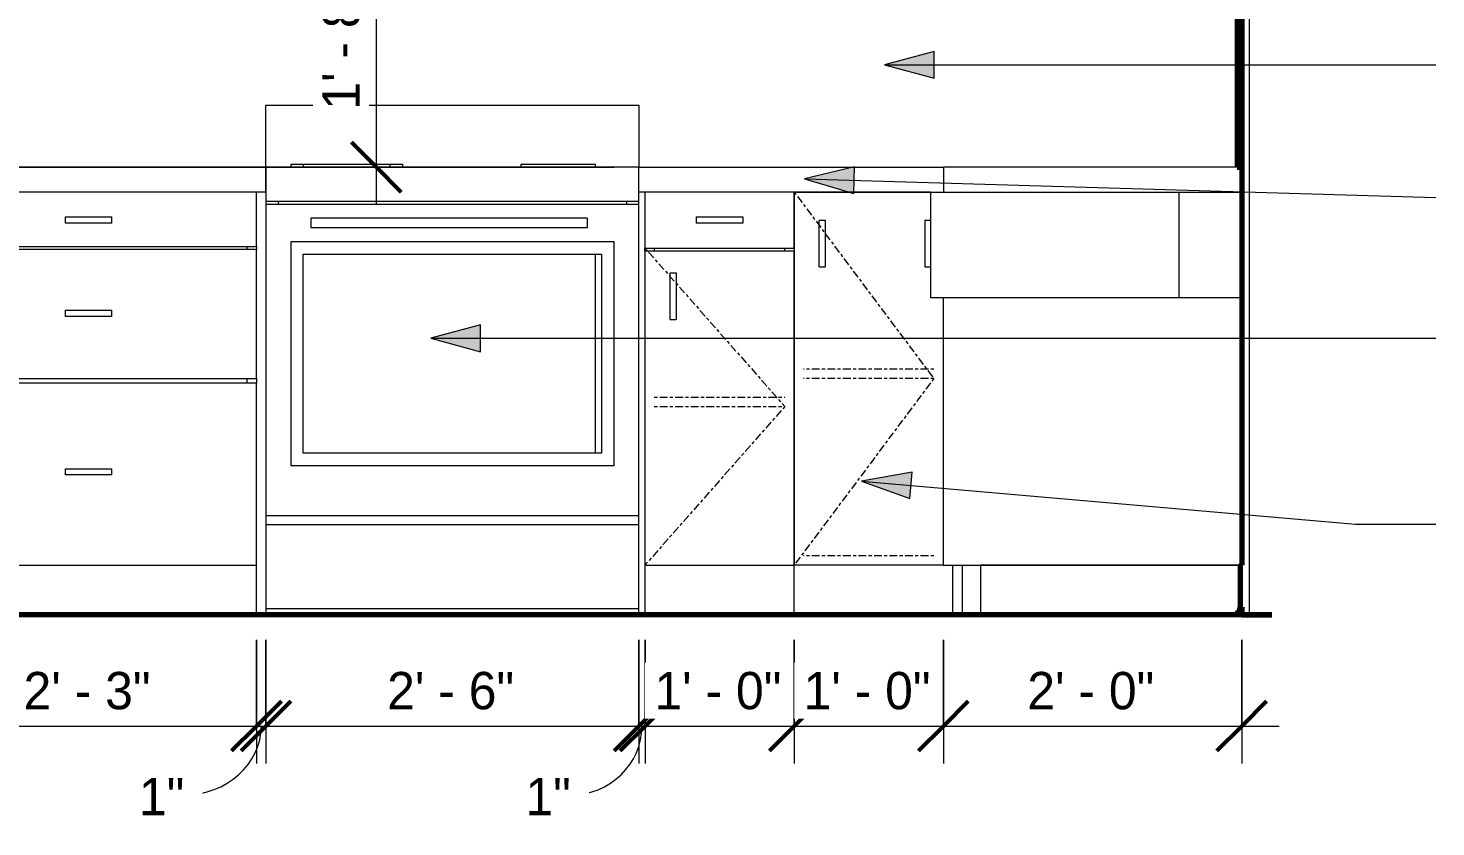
# Model space of a CAD drawing. Header units: inches. Extents: x -2718 to -922, y 119 to 10852.
# Drawn here: x -1870.6 to -1757.4, y 119 to 183.2 of the extents above; entities that cross this region are included whole.
import ezdxf

# ---------------------------------------------------------------- set-up
doc = ezdxf.new("R2010")
doc.units = ezdxf.units.IN
doc.header["$MEASUREMENT"] = 0
doc.linetypes.add('Center', pattern=[1.25, 0.25, -0.1875, 0.625, -0.1875])
for name, color, linetype, lineweight in [('0-4', 130, 'Continuous', 5), ('A-ANNO-DIMS', 211, 'Continuous', 9), ('A-ANNO-DIMS-32', 211, 'Continuous', 9), ('A-FLOR-2', 10, 'Continuous', 70), ('A-WALL', 113, 'Continuous', 18), ('A-WALL-3', 113, 'Continuous', 70), ('A-WALL-4', 113, 'Continuous', 9), ('G-ANNO-TEXT', 231, 'Continuous', 9), ('P-SANR-FIXT', 6, 'Continuous', 9), ('Q-CASE', 31, 'Continuous', 9), ('Q-CASE-2', 31, 'Center', 9), ('Q-SPCQ', 91, 'Continuous', 9)]:
    doc.layers.add(name, color=color, linetype=linetype, lineweight=lineweight)
doc.styles.add('Century Gothic', font='ufonts.com_century-gothic.ttf', dxfattribs={"height": 3})
doc.dimstyles.new('OD_1__HACK_2', dxfattribs={"dimscale": 12, "dimtxt": 3.132505, "dimasz": 0.333333, "dimexe": 0.25, "dimexo": 0.166667, "dimgap": 0.041667, "dimtad": 1, "dimdec": 0, "dimzin": 3, "dimdsep": 46, "dimlunit": 4, "dimtxsty": 'Century Gothic', "dimblk1": 'OBLIQUE', "dimblk2": 'OBLIQUE', "dimsah": 1, "dimcen": 0.09, "dimdle": 0.25, "dimazin": 0, "dimtfac": 1, "dimtdec": 4, "dimtix": 1, "dimtmove": 0, "dimatfit": 3, "dimfxl": 1, "dimtvp": 1, "dimtfill": 1, "dimfrac": 2, "dimtolj": 1, "dimtzin": 0, "dimarcsym": 2})
doc.dimstyles.new('OD_1__HACK_2_1', dxfattribs={"dimscale": 12, "dimtxt": 3.132505, "dimasz": 0.333333, "dimexe": 0.25, "dimexo": 0.166667, "dimgap": 0.041667, "dimtad": 1, "dimdec": 0, "dimzin": 3, "dimdsep": 46, "dimlunit": 4, "dimtxsty": 'Century Gothic', "dimblk1": 'OBLIQUE', "dimblk2": 'OBLIQUE', "dimsah": 1, "dimcen": 0.09, "dimdle": 0.25, "dimazin": 0, "dimtfac": 1, "dimtdec": 4, "dimtix": 1, "dimtmove": 1, "dimatfit": 3, "dimfxl": 1, "dimtvp": 1, "dimtfill": 1, "dimfrac": 2, "dimtolj": 1, "dimtzin": 0, "dimarcsym": 2})

# ---------------------------------------------------------------- blocks, each defined once
blk = doc.blocks.new('CTR - 1st Phase - Shell_rvt-3-2ND _ 3RD FLOOR - STUDIO A - ADA TYPE B - KITCHEN BACK WALL')
at = {"layer": 'A-FLOR-2'}
blk.add_line((-10649.13, 136), (-10842.51, 136), dxfattribs=at)
blk = doc.blocks.new('Basic Wall _ INT - W4BØF - _5_8 GYP - 2X4 WOOD_BATT_ - 5_8 GYP_ - ___-2692935-2ND _ 3RD FLOOR - STUDIO A - ADA TYPE B - KITCHEN BACK WALL')
at = {"layer": 'A-WALL'}
blk.add_line((-10651.55, 136.61), (-10651.55, 140), dxfattribs=at)
at = {"layer": 'A-WALL-3'}
for p, q in [((-10651.67, 139.92), (-10651.67, 136.61)), ((-10651.55, 140), (-10651.59, 140)), ((-10651.96, 136.11), (-10651.9, 136))]:
    blk.add_line(p, q, dxfattribs=at)
for centre, radius, start, end in [((-10651.59, 139.92), 0.0822, 90, 180), ((-10652.25, 136.61), 0.577, 300, 0), ((-10652.25, 136.61), 0.702, 300, 0)]:
    blk.add_arc(centre, radius, start, end, dxfattribs=at)
blk = doc.blocks.new('Base Cabinet 3 Drawer 230 - Base Cabinet 3 Drawer 230 27_-2571739-2ND _ 3RD FLOOR - STUDIO A - ADA TYPE B - KITCHEN BACK WALL')
at = {"layer": 'Q-CASE'}
for p, q in [((-10730.8, 170), (-10757.8, 170)), ((-10757.8, 170), (-10757.8, 165.63)), ((-10730.8, 165.63), (-10730.8, 170)), ((-10746.18, 168), (-10742.43, 168)), ((-10746.18, 167.5), (-10746.18, 168)), ((-10742.43, 167.5), (-10742.43, 168)), ((-10742.43, 167.5), (-10746.18, 167.5)), ((-10757.8, 165.63), (-10730.8, 165.63)), ((-10757.8, 165.38), (-10757.8, 165.63)), ((-10730.8, 165.38), (-10757.8, 165.38)), ((-10757.8, 165.38), (-10757.8, 155)), ((-10757.05, 165.63), (-10757.05, 165.38)), ((-10731.55, 165.38), (-10731.55, 165.63)), ((-10730.8, 165.63), (-10730.8, 165.38)), ((-10730.8, 155), (-10730.8, 165.38)), ((-10746.18, 160.5), (-10742.43, 160.5)), ((-10746.18, 160), (-10746.18, 160.5)), ((-10742.43, 160), (-10746.18, 160)), ((-10742.43, 160), (-10742.43, 160.5)), ((-10757.8, 155), (-10730.8, 155)), ((-10757.8, 154.62), (-10757.8, 155)), ((-10730.8, 154.62), (-10757.8, 154.62)), ((-10757.8, 154.62), (-10757.8, 140)), ((-10757.05, 155), (-10757.05, 154.62)), ((-10731.55, 154.62), (-10731.55, 155)), ((-10730.8, 155), (-10730.8, 154.62)), ((-10730.8, 140), (-10730.8, 154.62)), ((-10746.18, 147.75), (-10742.43, 147.75)), ((-10746.18, 147.25), (-10746.18, 147.75)), ((-10742.43, 147.25), (-10746.18, 147.25)), ((-10742.43, 147.25), (-10742.43, 147.75)), ((-10757.8, 140), (-10730.8, 140)), ((-10757.8, 140), (-10757.8, 136)), ((-10730.8, 136), (-10730.8, 140))]:
    blk.add_line(p, q, dxfattribs=at)
blk = doc.blocks.new('Single Door 1 Drawer 211 - 211 Base Cabinet Single Door1 Drawer 12_-2709705-2ND _ 3RD FLOOR - STUDIO A - ADA TYPE B - KITCHEN BACK WALL')
at = {"layer": 'Q-CASE'}
for p, q in [((-10699.55, 170), (-10699.55, 165.5)), ((-10687.55, 170), (-10699.55, 170)), ((-10687.55, 165.5), (-10687.55, 170)), ((-10695.42, 168), (-10691.67, 168)), ((-10695.42, 168), (-10695.42, 167.5)), ((-10691.67, 168), (-10691.67, 167.5)), ((-10691.67, 167.5), (-10695.42, 167.5)), ((-10699.55, 165.5), (-10687.55, 165.5)), ((-10699.55, 165.25), (-10699.55, 165.5)), ((-10698.8, 165.5), (-10698.8, 165.25)), ((-10688.3, 165.25), (-10688.3, 165.5)), ((-10699.55, 165.25), (-10699.55, 140)), ((-10687.55, 165.25), (-10699.55, 165.25)), ((-10687.55, 140), (-10687.55, 165.25)), ((-10697.53, 163.5), (-10697.05, 163.5)), ((-10697.53, 159.75), (-10697.53, 163.5)), ((-10697.05, 163.5), (-10697.05, 159.75)), ((-10697.53, 159.75), (-10697.05, 159.75)), ((-10699.55, 140), (-10687.55, 140)), ((-10699.55, 140), (-10699.55, 136))]:
    blk.add_line(p, q, dxfattribs=at)
at = {"layer": 'Q-CASE-2'}
for p, q in [((-10699.55, 165.5), (-10688.3, 152.75)), ((-10698.8, 153.5), (-10688.3, 153.5)), ((-10688.3, 152.75), (-10699.55, 140)), ((-10698.8, 152.75), (-10688.3, 152.75))]:
    blk.add_line(p, q, dxfattribs=at)
blk = doc.blocks.new('Base Cabinet Corner 197 - Base Cabinet Corner 197-2569781-2ND _ 3RD FLOOR - STUDIO A - ADA TYPE B - KITCHEN BACK WALL')
at = {"layer": 'Q-CASE'}
for p, q in [((-10687.55, 170), (-10676.56, 170)), ((-10687.55, 170), (-10687.55, 140)), ((-10685.53, 167.75), (-10685.05, 167.75)), ((-10685.53, 164), (-10685.53, 167.75)), ((-10685.05, 167.75), (-10685.05, 164)), ((-10677.04, 167.75), (-10676.56, 167.75)), ((-10677.04, 167.75), (-10677.04, 164)), ((-10685.53, 164), (-10685.05, 164)), ((-10677.04, 164), (-10676.56, 164)), ((-10675.56, 161.5), (-10675.56, 140)), ((-10687.55, 136), (-10687.55, 140)), ((-10675.56, 140), (-10687.55, 140)), ((-10675.55, 140), (-10675.56, 140)), ((-10674.8, 140), (-10674.8, 136)), ((-10674.8, 140), (-10674.8, 136)), ((-10674.03, 140), (-10674.03, 136))]:
    blk.add_line(p, q, dxfattribs=at)
at = {"layer": 'Q-CASE-2'}
for p, q in [((-10687.55, 170), (-10676.31, 155)), ((-10676.31, 155.75), (-10686.8, 155.75)), ((-10676.31, 155), (-10687.55, 140)), ((-10676.31, 155), (-10686.8, 155)), ((-10676.31, 140.75), (-10686.8, 140.75)), ((-10676.31, 140), (-10686.8, 140))]:
    blk.add_line(p, q, dxfattribs=at)
blk = doc.blocks.new('Vanity Cabinet-Double Door - 33_-2318066-2ND _ 3RD FLOOR - STUDIO A - ADA TYPE B - KITCHEN BACK WALL')
at = {"layer": 'Q-CASE'}
for p, q in [((-10675.55, 161.5), (-10675.55, 140)), ((-10651.77, 161.5), (-10656.6, 161.5)), ((-10651.55, 161.5), (-10651.77, 161.5)), ((-10651.55, 140), (-10651.55, 161.5)), ((-10675.55, 140), (-10675.32, 140)), ((-10675.32, 140), (-10651.77, 140)), ((-10651.55, 140), (-10672.55, 140)), ((-10672.55, 140), (-10672.55, 136)), ((-10651.77, 140), (-10651.55, 140)), ((-10651.55, 136), (-10651.55, 140)), ((-10672.55, 136), (-10651.55, 136))]:
    blk.add_line(p, q, dxfattribs=at)
blk = doc.blocks.new('Stainless Steel Farmhous Kitchen Sink - Stainless Steel Farmhous Kitchen Sink-2552578-2ND _ 3RD FLOOR - STUDIO A - ADA TYPE B - KITCHEN BACK WALL')
at = {"layer": 'P-SANR-FIXT'}
for p, q in [((-10676.56, 170), (-10656.6, 170)), ((-10676.56, 161.5), (-10676.56, 170)), ((-10656.6, 170), (-10656.6, 161.5)), ((-10656.6, 161.5), (-10676.56, 161.5))]:
    blk.add_line(p, q, dxfattribs=at)
blk = doc.blocks.new('DIMBLOCK47-2ND _ 3RD FLOOR - STUDIO A - ADA TYPE B - KITCHEN BACK WALL')
at = {"layer": 'A-ANNO-DIMS-32', "lineweight": 50}
for p, q in [((-1970.8, 172), (-1972.8, 174)), ((-1970.8, 172), (-1968.8, 170)), ((-1970.8, 136), (-1972.8, 138)), ((-1970.8, 136), (-1968.8, 134))]:
    blk.add_line(p, q, dxfattribs=at)
at = {"layer": 'A-ANNO-DIMS-32'}
for p, q in [((-1823.51, 172), (-1973.8, 172)), ((-1970.8, 133), (-1970.8, 172)), ((-1970.8, 172), (-1823.51, 172)), ((-1796.01, 136), (-1973.8, 136)), ((-1970.8, 136), (-1796.01, 136))]:
    blk.add_line(p, q, dxfattribs=at)
at = {"layer": 'A-ANNO-DIMS-32', "color": 0, "insert": (-1975.14, 148.75), "char_height": 3, "width": 12.5897, "attachment_point": 1, "rotation": 90, "line_spacing_factor": 0.984502, "style": 'Century Gothic', "bg_fill": 3, "box_fill_scale": 1.25, "bg_fill_color": 256, "bg_fill_true_color": 13158600, "bg_fill_transparency": 0}
blk.add_mtext('3\' - 0"', dxfattribs=at)
blk = doc.blocks.new('_Oblique')
at = {"color": 0, "linetype": 'ByBlock', "lineweight": -2}
blk.add_line((-0.5, -0.5), (0.5, 0.5), dxfattribs=at)
blk = doc.blocks.new('DIMBLOCK48-2ND _ 3RD FLOOR - STUDIO A - ADA TYPE B - KITCHEN BACK WALL')
at = {"layer": 'A-ANNO-DIMS-32', "lineweight": 50}
for p, q in [((-1970.8, 190), (-1972.8, 192)), ((-1970.8, 190), (-1968.8, 188)), ((-1970.8, 172), (-1972.8, 174)), ((-1970.8, 172), (-1968.8, 170))]:
    blk.add_line(p, q, dxfattribs=at)
at = {"layer": 'A-ANNO-DIMS-32'}
for p, q in [((-1800.39, 190), (-1973.8, 190)), ((-1970.8, 172), (-1970.8, 190)), ((-1970.8, 190), (-1800.39, 190)), ((-1823.51, 172), (-1973.8, 172)), ((-1970.8, 172), (-1823.51, 172))]:
    blk.add_line(p, q, dxfattribs=at)
at = {"layer": 'A-ANNO-DIMS-32', "color": 0, "insert": (-1975.14, 175.75), "char_height": 3, "width": 12.5897, "attachment_point": 1, "rotation": 90, "line_spacing_factor": 0.984502, "style": 'Century Gothic', "bg_fill": 3, "box_fill_scale": 1.25, "bg_fill_color": 256, "bg_fill_true_color": 13158600, "bg_fill_transparency": 0}
blk.add_mtext('1\' - 6"', dxfattribs=at)
blk = doc.blocks.new('DIMBLOCK50-2ND _ 3RD FLOOR - STUDIO A - ADA TYPE B - KITCHEN BACK WALL')
at = {"layer": 'A-ANNO-DIMS-32'}
for p, q in [((-1978.8, 133), (-1978.8, 217)), ((-1824.39, 214), (-1981.8, 214)), ((-1978.8, 214), (-1824.39, 214)), ((-1811.01, 136), (-1981.8, 136)), ((-1978.8, 136), (-1811.01, 136))]:
    blk.add_line(p, q, dxfattribs=at)
at = {"layer": 'A-ANNO-DIMS-32', "lineweight": 50}
for p, q in [((-1978.8, 214), (-1980.8, 216)), ((-1978.8, 214), (-1976.8, 212)), ((-1978.8, 136), (-1980.8, 138)), ((-1978.8, 136), (-1976.8, 134))]:
    blk.add_line(p, q, dxfattribs=at)
at = {"layer": 'A-ANNO-DIMS-32', "color": 0, "insert": (-1983.14, 169.75), "char_height": 3, "width": 12.5897, "attachment_point": 1, "rotation": 90, "line_spacing_factor": 0.984502, "style": 'Century Gothic', "bg_fill": 3, "box_fill_scale": 1.25, "bg_fill_color": 256, "bg_fill_true_color": 13158600, "bg_fill_transparency": 0}
blk.add_mtext('6\' - 6"', dxfattribs=at)
blk = doc.blocks.new('DIMBLOCK51-2ND _ 3RD FLOOR - STUDIO A - ADA TYPE B - KITCHEN BACK WALL')
at = {"layer": 'A-ANNO-DIMS-32'}
for p, q in [((-1940.6, 133), (-1940.6, 143)), ((-1879.39, 140), (-1943.6, 140)), ((-1940.6, 140), (-1879.39, 140)), ((-1796.01, 136), (-1943.6, 136)), ((-1940.6, 136), (-1796.01, 136))]:
    blk.add_line(p, q, dxfattribs=at)
at = {"layer": 'A-ANNO-DIMS-32', "lineweight": 50}
for p, q in [((-1940.6, 140), (-1942.6, 142)), ((-1940.6, 140), (-1938.6, 138)), ((-1940.6, 136), (-1942.6, 138)), ((-1940.6, 136), (-1938.6, 134))]:
    blk.add_line(p, q, dxfattribs=at)
at = {"layer": 'A-ANNO-DIMS-32', "color": 0, "char_height": 3, "attachment_point": 1, "rotation": 90, "line_spacing_factor": 0.984502, "style": 'Century Gothic', "bg_fill": 3, "box_fill_scale": 1.25, "bg_fill_color": 256, "bg_fill_true_color": 13158600, "bg_fill_transparency": 0}
for s, insert, width in [('TOE KICK', (-1939.02, 128.95), 21.7187), ('4"', (-1944.95, 136.19), 4.3557)]:
    blk.add_mtext(s, dxfattribs=dict(at, insert=insert, width=width))
blk = doc.blocks.new('DIMBLOCK54-2ND _ 3RD FLOOR - STUDIO A - ADA TYPE B - KITCHEN BACK WALL')
at = {"layer": 'A-ANNO-DIMS-32'}
for p, q in [((-1879.27, 134), (-1879.27, 124.06)), ((-1879.27, 127.06), (-1879.27, 134)), ((-1852.27, 134), (-1852.27, 124.06)), ((-1852.27, 127.06), (-1852.27, 134)), ((-1879.27, 127.06), (-1852.27, 127.06))]:
    blk.add_line(p, q, dxfattribs=at)
at = {"layer": 'A-ANNO-DIMS-32', "lineweight": 50}
for p, q in [((-1879.27, 127.06), (-1877.27, 129.06)), ((-1852.27, 127.06), (-1850.27, 129.06)), ((-1879.27, 127.06), (-1881.27, 125.06)), ((-1852.27, 127.06), (-1854.27, 125.06))]:
    blk.add_line(p, q, dxfattribs=at)
at = {"layer": 'A-ANNO-DIMS-32', "color": 0, "insert": (-1871.01, 131.41), "char_height": 3, "width": 12.5897, "attachment_point": 1, "line_spacing_factor": 0.984502, "style": 'Century Gothic', "bg_fill": 3, "box_fill_scale": 1.25, "bg_fill_color": 256, "bg_fill_true_color": 13158600, "bg_fill_transparency": 0}
blk.add_mtext('2\' - 3"', dxfattribs=at)
blk = doc.blocks.new('DIMBLOCK55-2ND _ 3RD FLOOR - STUDIO A - ADA TYPE B - KITCHEN BACK WALL')
at = {"layer": 'A-ANNO-DIMS-32'}
for p, q in [((-1852.27, 134), (-1852.27, 124.06)), ((-1852.27, 127.06), (-1852.27, 134)), ((-1851.51, 134), (-1851.51, 124.06)), ((-1851.51, 127.06), (-1851.51, 134)), ((-1852.27, 127.06), (-1851.51, 127.06))]:
    blk.add_line(p, q, dxfattribs=at)
at = {"layer": 'A-ANNO-DIMS-32', "lineweight": 50}
for p, q in [((-1852.27, 127.06), (-1850.27, 129.06)), ((-1851.51, 127.06), (-1849.51, 129.06)), ((-1852.27, 127.06), (-1854.27, 125.06)), ((-1851.51, 127.06), (-1853.51, 125.06))]:
    blk.add_line(p, q, dxfattribs=at)
at = {"layer": 'A-ANNO-DIMS-32'}
blk.add_ellipse((-1858.1, 127.06), major_axis=(6.21, 0), ratio=0.893909, start_param=4.712389, end_param=6.283185, dxfattribs=at)
at = {"layer": 'A-ANNO-DIMS-32', "color": 0, "insert": (-1861.73, 122.89), "char_height": 3, "width": 4.3557, "attachment_point": 1, "line_spacing_factor": 0.984502, "style": 'Century Gothic', "bg_fill": 3, "box_fill_scale": 1.25, "bg_fill_color": 256, "bg_fill_true_color": 13158600, "bg_fill_transparency": 0}
blk.add_mtext('1"', dxfattribs=at)
blk = doc.blocks.new('DIMBLOCK56-2ND _ 3RD FLOOR - STUDIO A - ADA TYPE B - KITCHEN BACK WALL')
at = {"layer": 'A-ANNO-DIMS-32'}
for p, q in [((-1851.51, 134), (-1851.51, 124.06)), ((-1851.51, 127.06), (-1851.51, 134)), ((-1821.51, 134), (-1821.51, 124.06)), ((-1821.51, 127.06), (-1821.51, 134)), ((-1851.51, 127.06), (-1821.51, 127.06))]:
    blk.add_line(p, q, dxfattribs=at)
at = {"layer": 'A-ANNO-DIMS-32', "lineweight": 50}
for p, q in [((-1851.51, 127.06), (-1849.51, 129.06)), ((-1821.51, 127.06), (-1819.51, 129.06)), ((-1851.51, 127.06), (-1853.51, 125.06)), ((-1821.51, 127.06), (-1823.51, 125.06))]:
    blk.add_line(p, q, dxfattribs=at)
at = {"layer": 'A-ANNO-DIMS-32', "color": 0, "insert": (-1841.76, 131.41), "char_height": 3, "width": 12.5897, "attachment_point": 1, "line_spacing_factor": 0.984502, "style": 'Century Gothic', "bg_fill": 3, "box_fill_scale": 1.25, "bg_fill_color": 256, "bg_fill_true_color": 13158600, "bg_fill_transparency": 0}
blk.add_mtext('2\' - 6"', dxfattribs=at)
blk = doc.blocks.new('DIMBLOCK57-2ND _ 3RD FLOOR - STUDIO A - ADA TYPE B - KITCHEN BACK WALL')
at = {"layer": 'A-ANNO-DIMS-32'}
for p, q in [((-1821.51, 134), (-1821.51, 124.06)), ((-1821.51, 127.06), (-1821.51, 134)), ((-1821.01, 134), (-1821.01, 124.06)), ((-1821.01, 127.06), (-1821.01, 134)), ((-1821.51, 127.06), (-1821.01, 127.06))]:
    blk.add_line(p, q, dxfattribs=at)
at = {"layer": 'A-ANNO-DIMS-32', "lineweight": 50}
for p, q in [((-1821.51, 127.06), (-1819.51, 129.06)), ((-1821.01, 127.06), (-1819.01, 129.06)), ((-1821.51, 127.06), (-1823.51, 125.06)), ((-1821.01, 127.06), (-1823.01, 125.06))]:
    blk.add_line(p, q, dxfattribs=at)
at = {"layer": 'A-ANNO-DIMS-32'}
blk.add_ellipse((-1827.01, 127.06), major_axis=(5.75, 0), ratio=0.965837, start_param=4.712389, end_param=6.283185, dxfattribs=at)
at = {"layer": 'A-ANNO-DIMS-32', "color": 0, "insert": (-1830.64, 122.89), "char_height": 3, "width": 4.3557, "attachment_point": 1, "line_spacing_factor": 0.984502, "style": 'Century Gothic', "bg_fill": 3, "box_fill_scale": 1.25, "bg_fill_color": 256, "bg_fill_true_color": 13158600, "bg_fill_transparency": 0}
blk.add_mtext('1"', dxfattribs=at)
blk = doc.blocks.new('DIMBLOCK58-2ND _ 3RD FLOOR - STUDIO A - ADA TYPE B - KITCHEN BACK WALL')
at = {"layer": 'A-ANNO-DIMS-32'}
for p, q in [((-1821.01, 134), (-1821.01, 124.06)), ((-1821.01, 127.06), (-1821.01, 134)), ((-1809.01, 134), (-1809.01, 124.06)), ((-1809.01, 127.06), (-1809.01, 134)), ((-1821.01, 127.06), (-1809.01, 127.06))]:
    blk.add_line(p, q, dxfattribs=at)
at = {"layer": 'A-ANNO-DIMS-32', "lineweight": 50}
for p, q in [((-1821.01, 127.06), (-1819.01, 129.06)), ((-1809.01, 127.06), (-1807.01, 129.06)), ((-1821.01, 127.06), (-1823.01, 125.06)), ((-1809.01, 127.06), (-1811.01, 125.06))]:
    blk.add_line(p, q, dxfattribs=at)
at = {"layer": 'A-ANNO-DIMS-32', "color": 0, "insert": (-1820.26, 131.41), "char_height": 3, "width": 12.5897, "attachment_point": 1, "line_spacing_factor": 0.984502, "style": 'Century Gothic', "bg_fill": 3, "box_fill_scale": 1.25, "bg_fill_color": 256, "bg_fill_true_color": 13158600, "bg_fill_transparency": 0}
blk.add_mtext('1\' - 0"', dxfattribs=at)
blk = doc.blocks.new('DIMBLOCK59-2ND _ 3RD FLOOR - STUDIO A - ADA TYPE B - KITCHEN BACK WALL')
at = {"layer": 'A-ANNO-DIMS-32'}
for p, q in [((-1809.01, 134), (-1809.01, 124.06)), ((-1809.01, 127.06), (-1809.01, 134)), ((-1797.01, 134), (-1797.01, 124.06)), ((-1797.01, 127.06), (-1797.01, 134)), ((-1809.01, 127.06), (-1797.01, 127.06))]:
    blk.add_line(p, q, dxfattribs=at)
at = {"layer": 'A-ANNO-DIMS-32', "lineweight": 50}
for p, q in [((-1809.01, 127.06), (-1807.01, 129.06)), ((-1797.01, 127.06), (-1795.01, 129.06)), ((-1809.01, 127.06), (-1811.01, 125.06)), ((-1797.01, 127.06), (-1799.01, 125.06))]:
    blk.add_line(p, q, dxfattribs=at)
at = {"layer": 'A-ANNO-DIMS-32', "color": 0, "insert": (-1808.26, 131.41), "char_height": 3, "width": 12.5897, "attachment_point": 1, "line_spacing_factor": 0.984502, "style": 'Century Gothic', "bg_fill": 3, "box_fill_scale": 1.25, "bg_fill_color": 256, "bg_fill_true_color": 13158600, "bg_fill_transparency": 0}
blk.add_mtext('1\' - 0"', dxfattribs=at)
blk = doc.blocks.new('DIMBLOCK60-2ND _ 3RD FLOOR - STUDIO A - ADA TYPE B - KITCHEN BACK WALL')
at = {"layer": 'A-ANNO-DIMS-32'}
for p, q in [((-1797.01, 134), (-1797.01, 124.06)), ((-1797.01, 127.06), (-1797.01, 134)), ((-1773.01, 134), (-1773.01, 124.06)), ((-1773.01, 127.06), (-1773.01, 134)), ((-1797.01, 127.06), (-1770.01, 127.06))]:
    blk.add_line(p, q, dxfattribs=at)
at = {"layer": 'A-ANNO-DIMS-32', "lineweight": 50}
for p, q in [((-1797.01, 127.06), (-1795.01, 129.06)), ((-1773.01, 127.06), (-1771.01, 129.06)), ((-1797.01, 127.06), (-1799.01, 125.06)), ((-1773.01, 127.06), (-1775.01, 125.06))]:
    blk.add_line(p, q, dxfattribs=at)
at = {"layer": 'A-ANNO-DIMS-32', "color": 0, "insert": (-1790.26, 131.41), "char_height": 3, "width": 12.5897, "attachment_point": 1, "line_spacing_factor": 0.984502, "style": 'Century Gothic', "bg_fill": 3, "box_fill_scale": 1.25, "bg_fill_color": 256, "bg_fill_true_color": 13158600, "bg_fill_transparency": 0}
blk.add_mtext('2\' - 0"', dxfattribs=at)
blk = doc.blocks.new('DIMBLOCK61-2ND _ 3RD FLOOR - STUDIO A - ADA TYPE B - KITCHEN BACK WALL')
at = {"layer": 'A-ANNO-DIMS-32', "lineweight": 50}
for p, q in [((-1842.63, 191.74), (-1844.63, 193.74)), ((-1842.63, 191.74), (-1840.63, 189.74)), ((-1842.63, 172), (-1844.63, 174)), ((-1842.63, 172), (-1840.63, 170))]:
    blk.add_line(p, q, dxfattribs=at)
at = {"layer": 'A-ANNO-DIMS-32'}
for p, q in [((-1842.63, 169), (-1842.63, 194.74)), ((-1843.46, 191.74), (-1839.63, 191.74)), ((-1842.63, 191.74), (-1843.46, 191.74)), ((-1823.51, 172), (-1845.63, 172)), ((-1842.63, 172), (-1823.51, 172))]:
    blk.add_line(p, q, dxfattribs=at)
at = {"layer": 'A-ANNO-DIMS-32', "color": 0, "insert": (-1846.97, 176.62), "char_height": 3, "width": 12.5897, "attachment_point": 1, "rotation": 90, "line_spacing_factor": 0.984502, "style": 'Century Gothic', "bg_fill": 3, "box_fill_scale": 1.25, "bg_fill_color": 256, "bg_fill_true_color": 13158600, "bg_fill_transparency": 0}
blk.add_mtext('1\' - 8"', dxfattribs=at)

msp = doc.modelspace()

# ---------------------------------------------------------------- linework, layer by layer
at = {"layer": 'A-WALL'}
for p, q in [((-1772.39, 136), (-1772.39, 214)), ((-1773.01, 140), (-1773.01, 136.61))]:
    msp.add_line(p, q, dxfattribs=at)
at = {"layer": 'A-WALL-3'}
for p, q in [((-1773.01, 214), (-1773.01, 140)), ((-1773.39, 190), (-1773.39, 172)), ((-1773.39, 172), (-1773.01, 172)), ((-1773.01, 136.61), (-1773.01, 136)), ((-1773.01, 136), (-1770.59, 136))]:
    msp.add_line(p, q, dxfattribs=at)
at = {"layer": 'A-WALL-4'}
for p, q in [((-1851.51, 172), (-1927.27, 172)), ((-1821.51, 172), (-1797.01, 172)), ((-1851.51, 170), (-1927.27, 170)), ((-1798.02, 170), (-1821.51, 170))]:
    msp.add_line(p, q, dxfattribs=at)
at = {"layer": 'G-ANNO-TEXT'}
for p, q in [((-1797.75, 179.16), (-1797.75, 181.3)), ((-1763.86, 143.3), (-1757.39, 143.3))]:
    msp.add_line(p, q, dxfattribs=at)
at = {"layer": 'Q-SPCQ'}
for p, q in [((-1851.51, 172), (-1851.51, 177)), ((-1851.51, 177), (-1821.51, 177)), ((-1821.51, 177), (-1821.51, 172)), ((-1849.51, 172.25), (-1849.51, 172)), ((-1849.51, 172.25), (-1848.53, 172.25)), ((-1848.51, 172.25), (-1848.51, 172)), ((-1848.51, 172.25), (-1841.51, 172.25)), ((-1841.51, 172), (-1841.51, 172.25)), ((-1841.49, 172.25), (-1840.51, 172.25)), ((-1840.51, 172), (-1840.51, 172.25)), ((-1831.01, 172.25), (-1831.01, 172)), ((-1831.01, 172.25), (-1825.01, 172.25)), ((-1825.01, 172), (-1825.01, 172.25)), ((-1821.51, 172), (-1851.51, 172)), ((-1851.51, 172), (-1851.51, 169.26)), ((-1851.51, 170), (-1851.51, 172)), ((-1821.51, 169.26), (-1821.51, 172)), ((-1821.51, 170), (-1821.51, 172)), ((-1773.01, 172), (-1797.01, 172)), ((-1797.01, 172), (-1797.01, 170)), ((-1773.01, 170), (-1773.01, 172)), ((-1778.07, 170), (-1773.01, 170)), ((-1851.51, 169.26), (-1821.51, 169.26)), ((-1851.51, 169.26), (-1851.51, 169.01)), ((-1821.51, 169.01), (-1851.51, 169.01)), ((-1851.51, 169.01), (-1851.51, 144)), ((-1850.51, 169.01), (-1850.51, 169.26)), ((-1822.51, 169.26), (-1822.51, 169.01)), ((-1821.51, 169.01), (-1821.51, 169.26)), ((-1821.51, 144), (-1821.51, 169.01)), ((-1825.64, 167.9), (-1847.9, 167.9)), ((-1847.9, 167.9), (-1847.9, 167.15)), ((-1825.64, 167.15), (-1825.64, 167.9)), ((-1847.9, 167.15), (-1825.64, 167.15)), ((-1823.51, 166), (-1849.51, 166)), ((-1849.51, 166), (-1849.51, 148)), ((-1823.51, 148), (-1823.51, 166)), ((-1848.51, 149), (-1848.51, 165)), ((-1848.51, 165), (-1824.51, 165)), ((-1825.01, 149), (-1825.01, 165)), ((-1824.51, 165), (-1824.51, 149)), ((-1824.51, 149), (-1848.51, 149)), ((-1849.51, 148), (-1823.51, 148)), ((-1851.51, 144), (-1821.51, 144)), ((-1851.51, 144), (-1851.51, 143.25)), ((-1821.51, 143.25), (-1821.51, 144)), ((-1821.51, 143.25), (-1851.51, 143.25)), ((-1851.51, 143.25), (-1851.51, 136.5)), ((-1821.51, 136.5), (-1821.51, 143.25)), ((-1851.51, 136.5), (-1821.51, 136.5)), ((-1851.51, 136.5), (-1851.51, 136)), ((-1821.51, 136), (-1821.51, 136.5))]:
    msp.add_line(p, q, dxfattribs=at)

# ---------------------------------------------------------------- block references
at = {"layer": '0-4'}
msp.add_blockref('CTR - 1st Phase - Shell_rvt-3-2ND _ 3RD FLOOR - STUDIO A - ADA TYPE B - KITCHEN BACK WALL', (8878.53, 0), dxfattribs=at)
at = {"layer": 'A-WALL'}
msp.add_blockref('Basic Wall _ INT - W4BØF - _5_8 GYP - 2X4 WOOD_BATT_ - 5_8 GYP_ - ___-2692935-2ND _ 3RD FLOOR - STUDIO A - ADA TYPE B - KITCHEN BACK WALL', (8878.53, 0), dxfattribs=at)
at = {"layer": 'P-SANR-FIXT'}
msp.add_blockref('Stainless Steel Farmhous Kitchen Sink - Stainless Steel Farmhous Kitchen Sink-2552578-2ND _ 3RD FLOOR - STUDIO A - ADA TYPE B - KITCHEN BACK WALL', (8878.53, 0), dxfattribs=at)
at = {"layer": 'Q-CASE'}
for name in ['Base Cabinet 3 Drawer 230 - Base Cabinet 3 Drawer 230 27_-2571739-2ND _ 3RD FLOOR - STUDIO A - ADA TYPE B - KITCHEN BACK WALL', 'Single Door 1 Drawer 211 - 211 Base Cabinet Single Door1 Drawer 12_-2709705-2ND _ 3RD FLOOR - STUDIO A - ADA TYPE B - KITCHEN BACK WALL', 'Base Cabinet Corner 197 - Base Cabinet Corner 197-2569781-2ND _ 3RD FLOOR - STUDIO A - ADA TYPE B - KITCHEN BACK WALL', 'Vanity Cabinet-Double Door - 33_-2318066-2ND _ 3RD FLOOR - STUDIO A - ADA TYPE B - KITCHEN BACK WALL']:
    msp.add_blockref(name, (8878.53, 0), dxfattribs=at)

# ---------------------------------------------------------------- next in the draw order: dimensions: what is measured, and where the dimension line sits
at = {"layer": 'A-ANNO-DIMS'}
dim = msp.add_linear_dim(base=(-1970.8, 172), p1=(-1794.01, 136), p2=(-1821.51, 172), angle=90, dimstyle='OD_1__HACK_2', override={"dimpost": '<>', "dimfxl": 45.301766}, dxfattribs=at)
dim.commit()
dim.dimension.update_dxf_attribs({"geometry": 'DIMBLOCK47-2ND _ 3RD FLOOR - STUDIO A - ADA TYPE B - KITCHEN BACK WALL', "text_midpoint": (-1972.87, 154)})

# ---------------------------------------------------------------- next in the draw order: dimensions: what is measured, and where the dimension line sits
dim = msp.add_linear_dim(base=(-1970.8, 190), p1=(-1821.51, 172), p2=(-1798.39, 190), angle=90, dimstyle='OD_1__HACK_2', override={"dimpost": '<>', "dimfxl": 29.304703}, dxfattribs=at)
dim.commit()
dim.dimension.update_dxf_attribs({"geometry": 'DIMBLOCK48-2ND _ 3RD FLOOR - STUDIO A - ADA TYPE B - KITCHEN BACK WALL', "text_midpoint": (-1972.87, 181)})

# ---------------------------------------------------------------- next in the draw order: hatches: boundary and pattern name
at = {"layer": 'G-ANNO-TEXT'}
for points in [[(-1801.75, 180.23), (-1797.75, 179.16), (-1797.75, 181.3)], [(-1808.18, 171.07), (-1804.21, 169.88), (-1804.15, 172.02)]]:
    msp.add_hatch(color=256, dxfattribs=at).paths.add_polyline_path(points, flags=0)

# ---------------------------------------------------------------- next in the draw order: linework, layer by layer
for p, q in [((-1797.75, 181.3), (-1801.75, 180.23)), ((-1801.75, 180.23), (-1797.75, 179.16)), ((-1801.75, 180.23), (-1757.39, 180.23)), ((-1804.15, 172.02), (-1808.18, 171.07)), ((-1808.18, 171.07), (-1804.21, 169.88)), ((-1808.18, 171.07), (-1757.39, 169.56)), ((-1804.21, 169.88), (-1804.15, 172.02))]:
    msp.add_line(p, q, dxfattribs=at)

# ---------------------------------------------------------------- next in the draw order: dimensions: what is measured, and where the dimension line sits
at = {"layer": 'A-ANNO-DIMS'}
dim = msp.add_linear_dim(base=(-1978.8, 214), p1=(-1809.01, 136), p2=(-1822.39, 214), angle=90, dimstyle='OD_1__HACK_2', override={"dimpost": '<>', "dimfxl": 79.138427}, dxfattribs=at)
dim.commit()
dim.dimension.update_dxf_attribs({"geometry": 'DIMBLOCK50-2ND _ 3RD FLOOR - STUDIO A - ADA TYPE B - KITCHEN BACK WALL', "text_midpoint": (-1980.87, 175)})

# ---------------------------------------------------------------- next in the draw order: hatches: boundary and pattern name
at = {"layer": 'G-ANNO-TEXT'}
msp.add_hatch(color=256, dxfattribs=at).paths.add_polyline_path([(-1838.24, 158.24), (-1834.24, 157.16), (-1834.24, 159.31)], flags=0)

# ---------------------------------------------------------------- next in the draw order: linework, layer by layer
for p, q in [((-1834.24, 159.31), (-1838.24, 158.24)), ((-1834.24, 157.16), (-1834.24, 159.31)), ((-1838.24, 158.24), (-1834.24, 157.16)), ((-1838.24, 158.24), (-1757.39, 158.24))]:
    msp.add_line(p, q, dxfattribs=at)

# ---------------------------------------------------------------- next in the draw order: dimensions: what is measured, and where the dimension line sits
at = {"layer": 'A-ANNO-DIMS'}
dim = msp.add_linear_dim(base=(-1842.63, 191.74), p1=(-1821.51, 172), p2=(-1845.46, 191.74), angle=90, dimstyle='OD_1__HACK_2', override={"dimpost": '<>', "dimfxl": 31.03416}, dxfattribs=at)
dim.commit()
dim.dimension.update_dxf_attribs({"geometry": 'DIMBLOCK61-2ND _ 3RD FLOOR - STUDIO A - ADA TYPE B - KITCHEN BACK WALL', "text_midpoint": (-1844.7, 181.87)})
dim = msp.add_linear_dim(base=(-1940.6, 140), p1=(-1794.01, 136), p2=(-1877.39, 140), angle=90, text='<>\\XTOE KICK', dimstyle='OD_1__HACK_2', override={"dimpost": '<>', "dimfxl": 83.473573}, dxfattribs=at)
dim.commit()
dim.dimension.update_dxf_attribs({"geometry": 'DIMBLOCK51-2ND _ 3RD FLOOR - STUDIO A - ADA TYPE B - KITCHEN BACK WALL', "text_midpoint": (-1940.6, 138)})

# ---------------------------------------------------------------- next in the draw order: hatches: boundary and pattern name
at = {"layer": 'G-ANNO-TEXT'}
msp.add_hatch(color=256, dxfattribs=at).paths.add_polyline_path([(-1803.6, 146.76), (-1799.71, 145.35), (-1799.52, 147.48)], flags=0)

# ---------------------------------------------------------------- next in the draw order: linework, layer by layer
for p, q in [((-1799.52, 147.48), (-1803.6, 146.76)), ((-1799.71, 145.35), (-1799.52, 147.48)), ((-1803.6, 146.76), (-1799.71, 145.35)), ((-1803.6, 146.76), (-1763.86, 143.3))]:
    msp.add_line(p, q, dxfattribs=at)

# ---------------------------------------------------------------- next in the draw order: dimensions: what is measured, and where the dimension line sits
at = {"layer": 'A-ANNO-DIMS'}
dim = msp.add_linear_dim(base=(-1852.27, 127.06), p1=(-1879.27, 136), p2=(-1852.27, 136), dimstyle='OD_1__HACK_2', override={"dimpost": '<>', "dimfxl": 27}, dxfattribs=at)
dim.commit()
dim.dimension.update_dxf_attribs({"geometry": 'DIMBLOCK54-2ND _ 3RD FLOOR - STUDIO A - ADA TYPE B - KITCHEN BACK WALL', "text_midpoint": (-1865.77, 129.14)})

# ---------------------------------------------------------------- next in the draw order: dimensions: what is measured, and where the dimension line sits
dim = msp.add_linear_dim(base=(-1851.51, 127.06), p1=(-1852.27, 136), p2=(-1851.51, 136), dimstyle='OD_1__HACK_2_1', override={"dimpost": '<>', "dimfxl": 0.75689}, dxfattribs=at)
dim.commit()
dim.dimension.update_dxf_attribs({"geometry": 'DIMBLOCK55-2ND _ 3RD FLOOR - STUDIO A - ADA TYPE B - KITCHEN BACK WALL', "text_midpoint": (-1859.55, 120.89), "dimtype": 160})

# ---------------------------------------------------------------- next in the draw order: dimensions: what is measured, and where the dimension line sits
dim = msp.add_linear_dim(base=(-1821.51, 127.06), p1=(-1851.51, 136), p2=(-1821.51, 136), dimstyle='OD_1__HACK_2', override={"dimpost": '<>', "dimfxl": 30}, dxfattribs=at)
dim.commit()
dim.dimension.update_dxf_attribs({"geometry": 'DIMBLOCK56-2ND _ 3RD FLOOR - STUDIO A - ADA TYPE B - KITCHEN BACK WALL', "text_midpoint": (-1836.51, 129.14)})

# ---------------------------------------------------------------- next in the draw order: dimensions: what is measured, and where the dimension line sits
dim = msp.add_linear_dim(base=(-1821.01088479, 127.06123057), p1=(-1821.5108848, 136), p2=(-1821.01088479, 136), dimstyle='OD_1__HACK_2_1', override={"dimpost": '<>', "dimfxl": 0.5}, dxfattribs=at)
dim.commit()
dim.dimension.update_dxf_attribs({"geometry": 'DIMBLOCK57-2ND _ 3RD FLOOR - STUDIO A - ADA TYPE B - KITCHEN BACK WALL', "text_midpoint": (-1828.46262714, 120.89183728), "dimtype": 160})

# ---------------------------------------------------------------- next in the draw order: dimensions: what is measured, and where the dimension line sits
dim = msp.add_linear_dim(base=(-1809.01, 127.06), p1=(-1821.01, 136), p2=(-1809.01, 136), dimstyle='OD_1__HACK_2', override={"dimpost": '<>', "dimfxl": 12}, dxfattribs=at)
dim.commit()
dim.dimension.update_dxf_attribs({"geometry": 'DIMBLOCK58-2ND _ 3RD FLOOR - STUDIO A - ADA TYPE B - KITCHEN BACK WALL', "text_midpoint": (-1815.01, 129.14)})

# ---------------------------------------------------------------- next in the draw order: dimensions: what is measured, and where the dimension line sits
dim = msp.add_linear_dim(base=(-1797.01, 127.06), p1=(-1809.01, 136), p2=(-1797.01, 136), dimstyle='OD_1__HACK_2', override={"dimpost": '<>', "dimfxl": 12}, dxfattribs=at)
dim.commit()
dim.dimension.update_dxf_attribs({"geometry": 'DIMBLOCK59-2ND _ 3RD FLOOR - STUDIO A - ADA TYPE B - KITCHEN BACK WALL', "text_midpoint": (-1803.01, 129.14)})

# ---------------------------------------------------------------- next in the draw order: dimensions: what is measured, and where the dimension line sits
dim = msp.add_linear_dim(base=(-1773.01, 127.06), p1=(-1797.01, 136), p2=(-1773.01, 136), dimstyle='OD_1__HACK_2', override={"dimpost": '<>', "dimfxl": 24}, dxfattribs=at)
dim.commit()
dim.dimension.update_dxf_attribs({"geometry": 'DIMBLOCK60-2ND _ 3RD FLOOR - STUDIO A - ADA TYPE B - KITCHEN BACK WALL', "text_midpoint": (-1785.01, 129.14)})

doc.saveas('drawing.dxf')
